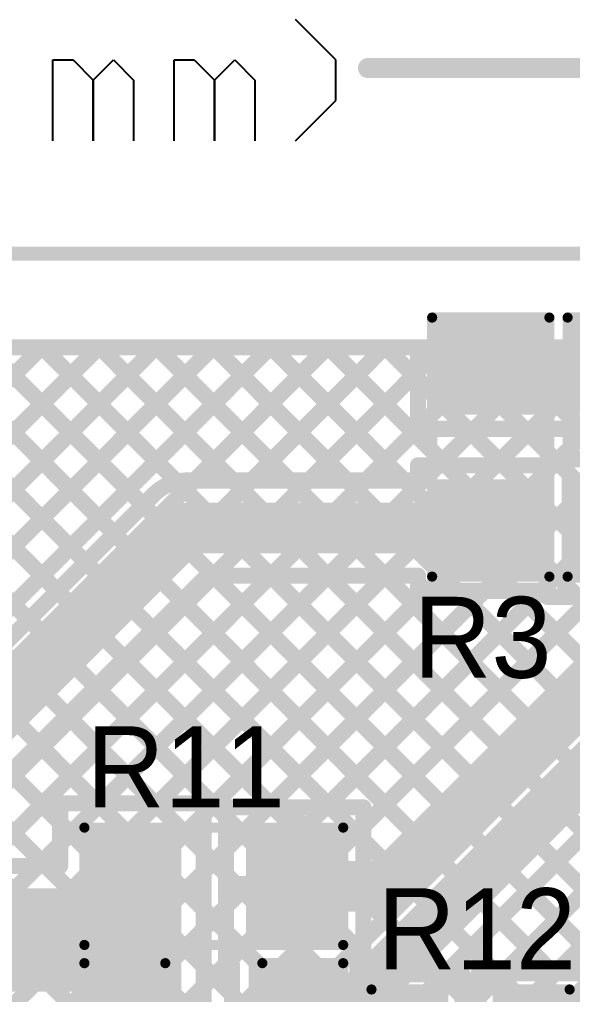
# Model space of a CAD drawing. Header units: millimetres. Extents: x 3.57 to 6.19, y 4.04 to 5.89.
# Drawn here: x 4.8679 to 5.1414, y 5.4075 to 5.8893 of the extents above; entities that cross this region are included whole.
import ezdxf

# ---------------------------------------------------------------- set-up
doc = ezdxf.new("R2010")
doc.units = ezdxf.units.MM
doc.header["$MEASUREMENT"] = 0
for name, color, linetype in [('BottomLayer', 5, 'Continuous'), ('Mechanical1', 6, 'Continuous'), ('Mechanical2', 216, 'Continuous'), ('TopLayer', 1, 'Continuous'), ('TopOverlay', 2, 'Continuous'), ('TopPaste', 8, 'Continuous'), ('TopSolder', 216, 'Continuous')]:
    doc.layers.add(name, color=color, linetype=linetype)

# ---------------------------------------------------------------- blocks, each defined once
blk = doc.blocks.new('SOP_8_11')
at = {"layer": 'TopLayer'}
for points in [[(-0.13386, 0.06122), (-0.08268, 0.06122), (-0.13386, 0.08878), (-0.08268, 0.08878)], [(0.08268, 0.06122), (0.13386, 0.06122), (0.08268, 0.08878), (0.13386, 0.08878)], [(-0.13386, 0.01122), (-0.08268, 0.01122), (-0.13386, 0.03878), (-0.08268, 0.03878)], [(0.08268, 0.01122), (0.13386, 0.01122), (0.08268, 0.03878), (0.13386, 0.03878)], [(-0.13386, -0.03878), (-0.08268, -0.03878), (-0.13386, -0.01122), (-0.08268, -0.01122)], [(0.08268, -0.03878), (0.13386, -0.03878), (0.08268, -0.01122), (0.13386, -0.01122)], [(-0.13386, -0.08878), (-0.08268, -0.08878), (-0.13386, -0.06122), (-0.08268, -0.06122)], [(0.08268, -0.08878), (0.13386, -0.08878), (0.08268, -0.06122), (0.13386, -0.06122)]]:
    blk.add_solid(points, dxfattribs=at)
at = {"layer": 'TopOverlay'}
for points, const_width in [([(-0.1219, 0.103, 1), (-0.1321, 0.103, 1)], 0.01), ([(-0.1346, 0.103, 1), (-0.1296, 0.103, 1)], 0.005), ([(-0.1244, 0.103, 1), (-0.1194, 0.103, 1)], 0.005), ([(-0.07325, 0.101, 1), (-0.07075, 0.101, 1)], 0.0025), ([(0.07575, 0.101, 1), (0.07825, 0.101, 1)], 0.0025), ([(-0.07325, -0.101, 1), (-0.07075, -0.101, 1)], 0.0025), ([(0.07575, -0.101, 1), (0.07825, -0.101, 1)], 0.0025)]:
    blk.add_lwpolyline(points, format="xyb", close=True, dxfattribs=dict(at, const_width=const_width))
at = {"layer": 'TopOverlay', "const_width": 0.005}
for points in [[(-0.072, 0.101), (0.077, 0.101)], [(-0.072, -0.101), (0.077, -0.101)]]:
    blk.add_lwpolyline(points, dxfattribs=at)
at = {"layer": 'TopPaste'}
for points in [[(-0.13386, 0.06122), (-0.08268, 0.06122), (-0.13386, 0.08878), (-0.08268, 0.08878)], [(0.08268, 0.06122), (0.13386, 0.06122), (0.08268, 0.08878), (0.13386, 0.08878)], [(-0.13386, 0.01122), (-0.08268, 0.01122), (-0.13386, 0.03878), (-0.08268, 0.03878)], [(0.08268, 0.01122), (0.13386, 0.01122), (0.08268, 0.03878), (0.13386, 0.03878)], [(-0.13386, -0.03878), (-0.08268, -0.03878), (-0.13386, -0.01122), (-0.08268, -0.01122)], [(0.08268, -0.03878), (0.13386, -0.03878), (0.08268, -0.01122), (0.13386, -0.01122)], [(-0.13386, -0.08878), (-0.08268, -0.08878), (-0.13386, -0.06122), (-0.08268, -0.06122)], [(0.08268, -0.08878), (0.13386, -0.08878), (0.08268, -0.06122), (0.13386, -0.06122)]]:
    blk.add_solid(points, dxfattribs=at)
at = {"layer": 'TopSolder'}
for points in [[(-0.13786, 0.05722), (-0.07868, 0.05722), (-0.13786, 0.09278), (-0.07868, 0.09278)], [(0.07868, 0.05722), (0.13786, 0.05722), (0.07868, 0.09278), (0.13786, 0.09278)], [(-0.13786, 0.00722), (-0.07868, 0.00722), (-0.13786, 0.04278), (-0.07868, 0.04278)], [(0.07868, 0.00722), (0.13786, 0.00722), (0.07868, 0.04278), (0.13786, 0.04278)], [(-0.13786, -0.04278), (-0.07868, -0.04278), (-0.13786, -0.00722), (-0.07868, -0.00722)], [(0.07868, -0.04278), (0.13786, -0.04278), (0.07868, -0.00722), (0.13786, -0.00722)], [(-0.13786, -0.09278), (-0.07868, -0.09278), (-0.13786, -0.05722), (-0.07868, -0.05722)], [(0.07868, -0.09278), (0.13786, -0.09278), (0.07868, -0.05722), (0.13786, -0.05722)]]:
    blk.add_solid(points, dxfattribs=at)
blk = doc.blocks.new('R__0603_16')
at = {"layer": 'TopLayer'}
for points in [[(-0.045, 0.0175), (-0.045, -0.0175), (-0.015, 0.0175), (-0.015, -0.0175)], [(0.015, 0.0175), (0.015, -0.0175), (0.045, 0.0175), (0.045, -0.0175)]]:
    blk.add_solid(points, dxfattribs=at)
at = {"layer": 'TopOverlay', "const_width": 0.005}
for points in [[(-0.049, 0.021), (-0.049, -0.021)], [(0.049, 0.021), (-0.049, 0.021)], [(0.049, 0.021), (0.049, -0.021)], [(0.049, -0.021), (-0.049, -0.021)]]:
    blk.add_lwpolyline(points, dxfattribs=at)
at = {"layer": 'TopOverlay', "const_width": 0.0025}
for points in [[(-0.05025, 0.021, 1), (-0.04775, 0.021, 1)], [(-0.05025, 0.021, 1), (-0.04775, 0.021, 1)], [(0.04775, 0.021, 1), (0.05025, 0.021, 1)], [(0.04775, 0.021, 1), (0.05025, 0.021, 1)], [(-0.05025, -0.021, 1), (-0.04775, -0.021, 1)], [(-0.05025, -0.021, 1), (-0.04775, -0.021, 1)], [(0.04775, -0.021, 1), (0.05025, -0.021, 1)], [(0.04775, -0.021, 1), (0.05025, -0.021, 1)]]:
    blk.add_lwpolyline(points, format="xyb", close=True, dxfattribs=at)
at = {"layer": 'TopPaste'}
for points in [[(-0.045, 0.0175), (-0.045, -0.0175), (-0.015, 0.0175), (-0.015, -0.0175)], [(0.015, 0.0175), (0.015, -0.0175), (0.045, 0.0175), (0.045, -0.0175)]]:
    blk.add_solid(points, dxfattribs=at)
at = {"layer": 'TopSolder'}
for points in [[(-0.049, 0.0215), (-0.049, -0.0215), (-0.011, 0.0215), (-0.011, -0.0215)], [(0.011, 0.0215), (0.011, -0.0215), (0.049, 0.0215), (0.049, -0.0215)]]:
    blk.add_solid(points, dxfattribs=at)
blk = doc.blocks.new('RES_0805_17')
at = {"layer": 'TopLayer'}
for points in [[(-0.06, -0.025), (-0.02, -0.025), (-0.06, 0.025), (-0.02, 0.025)], [(0.02, -0.025), (0.06, -0.025), (0.02, 0.025), (0.06, 0.025)]]:
    blk.add_solid(points, dxfattribs=at)
at = {"layer": 'TopOverlay', "const_width": 0.005}
for points in [[(-0.064, 0.029), (-0.064, -0.029)], [(0.064, 0.029), (-0.064, 0.029)], [(0.064, 0.029), (0.064, -0.029)], [(0.064, -0.029), (-0.064, -0.029)]]:
    blk.add_lwpolyline(points, dxfattribs=at)
at = {"layer": 'TopOverlay', "const_width": 0.0025}
for points in [[(-0.06525, 0.029, 1), (-0.06275, 0.029, 1)], [(-0.06525, 0.029, 1), (-0.06275, 0.029, 1)], [(0.06275, 0.029, 1), (0.06525, 0.029, 1)], [(0.06275, 0.029, 1), (0.06525, 0.029, 1)], [(-0.06525, -0.029, 1), (-0.06275, -0.029, 1)], [(-0.06525, -0.029, 1), (-0.06275, -0.029, 1)], [(0.06275, -0.029, 1), (0.06525, -0.029, 1)], [(0.06275, -0.029, 1), (0.06525, -0.029, 1)]]:
    blk.add_lwpolyline(points, format="xyb", close=True, dxfattribs=at)
at = {"layer": 'TopPaste'}
for points in [[(-0.06, -0.025), (-0.02, -0.025), (-0.06, 0.025), (-0.02, 0.025)], [(0.02, -0.025), (0.06, -0.025), (0.02, 0.025), (0.06, 0.025)]]:
    blk.add_solid(points, dxfattribs=at)
at = {"layer": 'TopSolder'}
for points in [[(-0.064, -0.029), (-0.016, -0.029), (-0.064, 0.029), (-0.016, 0.029)], [(0.016, -0.029), (0.064, -0.029), (0.016, 0.029), (0.064, 0.029)]]:
    blk.add_solid(points, dxfattribs=at)
blk = doc.blocks.new('RES_0805_24')
at = {"layer": 'TopLayer'}
for points in [[(-0.06, -0.025), (-0.02, -0.025), (-0.06, 0.025), (-0.02, 0.025)], [(0.02, -0.025), (0.06, -0.025), (0.02, 0.025), (0.06, 0.025)]]:
    blk.add_solid(points, dxfattribs=at)
at = {"layer": 'TopOverlay', "const_width": 0.005}
for points in [[(-0.064, -0.029), (-0.064, 0.029)], [(0.064, 0.029), (-0.064, 0.029)], [(0.064, -0.029), (0.064, 0.029)], [(0.064, -0.029), (-0.064, -0.029)]]:
    blk.add_lwpolyline(points, dxfattribs=at)
at = {"layer": 'TopOverlay', "const_width": 0.0025}
for points in [[(-0.06525, 0.029, 1), (-0.06275, 0.029, 1)], [(-0.06525, 0.029, 1), (-0.06275, 0.029, 1)], [(0.06275, 0.029, 1), (0.06525, 0.029, 1)], [(0.06275, 0.029, 1), (0.06525, 0.029, 1)], [(-0.06525, -0.029, 1), (-0.06275, -0.029, 1)], [(-0.06525, -0.029, 1), (-0.06275, -0.029, 1)], [(0.06275, -0.029, 1), (0.06525, -0.029, 1)], [(0.06275, -0.029, 1), (0.06525, -0.029, 1)]]:
    blk.add_lwpolyline(points, format="xyb", close=True, dxfattribs=at)
at = {"layer": 'TopPaste'}
for points in [[(-0.06, -0.025), (-0.02, -0.025), (-0.06, 0.025), (-0.02, 0.025)], [(0.02, -0.025), (0.06, -0.025), (0.02, 0.025), (0.06, 0.025)]]:
    blk.add_solid(points, dxfattribs=at)
at = {"layer": 'TopSolder'}
for points in [[(-0.064, -0.029), (-0.016, -0.029), (-0.064, 0.029), (-0.016, 0.029)], [(0.016, -0.029), (0.064, -0.029), (0.016, 0.029), (0.064, 0.029)]]:
    blk.add_solid(points, dxfattribs=at)
blk = doc.blocks.new('RES_0805_25')
at = {"layer": 'TopLayer'}
for points in [[(-0.06, -0.025), (-0.02, -0.025), (-0.06, 0.025), (-0.02, 0.025)], [(0.02, -0.025), (0.06, -0.025), (0.02, 0.025), (0.06, 0.025)]]:
    blk.add_solid(points, dxfattribs=at)
at = {"layer": 'TopOverlay', "const_width": 0.005}
for points in [[(-0.064, -0.029), (-0.064, 0.029)], [(0.064, 0.029), (-0.064, 0.029)], [(0.064, -0.029), (0.064, 0.029)], [(0.064, -0.029), (-0.064, -0.029)]]:
    blk.add_lwpolyline(points, dxfattribs=at)
at = {"layer": 'TopOverlay', "const_width": 0.0025}
for points in [[(-0.06525, 0.029, 1), (-0.06275, 0.029, 1)], [(-0.06525, 0.029, 1), (-0.06275, 0.029, 1)], [(0.06275, 0.029, 1), (0.06525, 0.029, 1)], [(0.06275, 0.029, 1), (0.06525, 0.029, 1)], [(-0.06525, -0.029, 1), (-0.06275, -0.029, 1)], [(-0.06525, -0.029, 1), (-0.06275, -0.029, 1)], [(0.06275, -0.029, 1), (0.06525, -0.029, 1)], [(0.06275, -0.029, 1), (0.06525, -0.029, 1)]]:
    blk.add_lwpolyline(points, format="xyb", close=True, dxfattribs=at)
at = {"layer": 'TopPaste'}
for points in [[(-0.06, -0.025), (-0.02, -0.025), (-0.06, 0.025), (-0.02, 0.025)], [(0.02, -0.025), (0.06, -0.025), (0.02, 0.025), (0.06, 0.025)]]:
    blk.add_solid(points, dxfattribs=at)
at = {"layer": 'TopSolder'}
for points in [[(-0.064, -0.029), (-0.016, -0.029), (-0.064, 0.029), (-0.016, 0.029)], [(0.016, -0.029), (0.064, -0.029), (0.016, 0.029), (0.064, 0.029)]]:
    blk.add_solid(points, dxfattribs=at)
blk = doc.blocks.new('C__0805_52')
at = {"layer": 'TopLayer'}
for points in [[(-0.06, -0.03), (-0.02, -0.03), (-0.06, 0.03), (-0.02, 0.03)], [(0.02, -0.03), (0.06, -0.03), (0.02, 0.03), (0.06, 0.03)]]:
    blk.add_solid(points, dxfattribs=at)
at = {"layer": 'TopOverlay', "const_width": 0.005}
for points in [[(-0.064, -0.034), (-0.064, 0.034)], [(-0.064, 0.034), (-0.024, 0.034)], [(0.024, 0.034), (0.064, 0.034)], [(0.064, -0.034), (0.064, 0.034)], [(-0.064, -0.034), (-0.024, -0.034)], [(0.024, -0.034), (0.064, -0.034)]]:
    blk.add_lwpolyline(points, dxfattribs=at)
at = {"layer": 'TopOverlay', "const_width": 0.0025}
for points in [[(-0.06525, 0.034, 1), (-0.06275, 0.034, 1)], [(-0.06525, 0.034, 1), (-0.06275, 0.034, 1)], [(-0.02525, 0.034, 1), (-0.02275, 0.034, 1)], [(0.02275, 0.034, 1), (0.02525, 0.034, 1)], [(0.06275, 0.034, 1), (0.06525, 0.034, 1)], [(0.06275, 0.034, 1), (0.06525, 0.034, 1)], [(-0.06525, -0.034, 1), (-0.06275, -0.034, 1)], [(-0.06525, -0.034, 1), (-0.06275, -0.034, 1)], [(-0.02525, -0.034, 1), (-0.02275, -0.034, 1)], [(0.02275, -0.034, 1), (0.02525, -0.034, 1)], [(0.06275, -0.034, 1), (0.06525, -0.034, 1)], [(0.06275, -0.034, 1), (0.06525, -0.034, 1)]]:
    blk.add_lwpolyline(points, format="xyb", close=True, dxfattribs=at)
at = {"layer": 'TopPaste'}
for points in [[(-0.06, -0.03), (-0.02, -0.03), (-0.06, 0.03), (-0.02, 0.03)], [(0.02, -0.03), (0.06, -0.03), (0.02, 0.03), (0.06, 0.03)]]:
    blk.add_solid(points, dxfattribs=at)
at = {"layer": 'TopSolder'}
for points in [[(-0.06276, -0.03276), (-0.01724, -0.03276), (-0.06276, 0.03276), (-0.01724, 0.03276)], [(0.01724, -0.03276), (0.06276, -0.03276), (0.01724, 0.03276), (0.06276, 0.03276)]]:
    blk.add_solid(points, dxfattribs=at)

msp = doc.modelspace()

# ---------------------------------------------------------------- linework, layer by layer
at = {"layer": 'BottomLayer'}
for points, const_width in [([(3.67984, 5.72728), (5.93734, 5.72728)], 0.008), ([(4.45167, 4.9325), (5.24644, 5.72728)], 0.008), ([(4.45167, 4.9325), (5.24644, 5.72728)], 0.008), ([(4.47995, 4.9325), (5.27473, 5.72728)], 0.008), ([(4.48397, 5.3325), (4.87875, 5.72728)], 0.008), ([(4.50824, 4.9325), (5.30301, 5.72728)], 0.008), ([(4.51226, 5.3325), (4.90703, 5.72728)], 0.008), ([(4.57377, 5.13946), (5.16159, 5.72728)], 0.008), ([(4.58945, 5.38141), (4.93532, 5.72728)], 0.008), ([(4.61139, 5.37507), (4.9636, 5.72728)], 0.008), ([(4.6198, 5.35519), (4.99188, 5.72728)], 0.008), ([(4.62477, 5.72728), (5.10729, 5.24476)], 0.008), ([(4.64837, 4.9595), (5.41615, 5.72728)], 0.008), ([(4.65305, 5.72728), (5.10729, 5.27304)], 0.008), ([(4.68134, 5.72728), (5.10729, 5.30132)], 0.008), ([(4.70962, 5.72728), (5.10729, 5.32961)], 0.008), ([(4.7379, 5.72728), (5.10729, 5.35789)], 0.008), ([(4.76619, 5.72728), (5.1075, 5.38596)], 0.008), ([(4.79447, 5.72728), (5.11826, 5.40349)], 0.008), ([(4.81285, 5.46338), (5.07674, 5.72728)], 0.008), ([(4.81418, 5.52128), (5.02017, 5.72728)], 0.008), ([(4.82276, 5.72728), (5.1324, 5.41763)], 0.008), ([(4.83119, 5.51002), (5.04845, 5.72728)], 0.008), ([(4.83598, 5.45823), (5.10502, 5.72728)], 0.008), ([(4.84318, 5.43715), (5.13331, 5.72728)], 0.008), ([(4.84356, 5.38096), (5.18987, 5.72728)], 0.008), ([(4.85104, 5.72728), (5.14654, 5.43178)], 0.008), ([(4.85951, 5.36863), (5.21816, 5.72728)], 0.008), ([(4.87933, 5.72728), (5.16068, 5.44592)], 0.008), ([(4.90761, 5.72728), (5.17483, 5.46006)], 0.008), ([(4.9359, 5.72728), (5.18897, 5.4742)], 0.008), ([(4.96418, 5.72728), (5.20311, 5.48834)], 0.008), ([(4.99246, 5.72728), (5.21725, 5.50249)], 0.008), ([(5.02075, 5.72728), (5.2314, 5.51663)], 0.008), ([(5.04903, 5.72728), (5.24554, 5.53077)], 0.008), ([(5.07732, 5.72728), (5.26137, 5.54323)], 0.008), ([(5.1056, 5.72728), (5.503, 5.32988)], 0.008), ([(5.13389, 5.72728), (5.503, 5.35816)], 0.008), ([(4.986, 5.356), (5.268, 5.638)], 0.025), ([(4.52813, 4.92411), (5.24219, 5.63817)], 0.008), ([(4.54227, 4.90996), (5.25094, 5.61863)], 0.008), ([(4.61969, 4.9591), (5.27334, 5.61275)], 0.008), ([(5.11419, 5.39942), (5.25238, 5.53762)], 0.008), ([(5.13079, 5.38279), (5.269, 5.521)], 0.025), ([(4.83327, 5.49049), (5.10729, 5.21647)], 0.008), ([(4.82085, 5.47462), (5.10729, 5.18819)], 0.008)]:
    msp.add_lwpolyline(points, dxfattribs=dict(at, const_width=const_width))
at = {"layer": 'BottomLayer', "const_width": 0.004}
for points in [[(4.87675, 5.72728, 1), (4.88075, 5.72728, 1)], [(4.87733, 5.72728, 1), (4.88133, 5.72728, 1)], [(4.90503, 5.72728, 1), (4.90903, 5.72728, 1)], [(4.90561, 5.72728, 1), (4.90961, 5.72728, 1)], [(4.93332, 5.72728, 1), (4.93732, 5.72728, 1)], [(4.93389, 5.72728, 1), (4.9379, 5.72728, 1)], [(4.9616, 5.72728, 1), (4.9656, 5.72728, 1)], [(4.96218, 5.72728, 1), (4.96618, 5.72728, 1)], [(4.98988, 5.72728, 1), (4.99388, 5.72728, 1)], [(4.99046, 5.72728, 1), (4.99446, 5.72728, 1)], [(5.01817, 5.72728, 1), (5.02217, 5.72728, 1)], [(5.01875, 5.72728, 1), (5.02275, 5.72728, 1)], [(5.04645, 5.72728, 1), (5.05045, 5.72728, 1)], [(5.04703, 5.72728, 1), (5.05103, 5.72728, 1)], [(5.07474, 5.72728, 1), (5.07874, 5.72728, 1)], [(5.07532, 5.72728, 1), (5.07932, 5.72728, 1)], [(5.10302, 5.72728, 1), (5.10702, 5.72728, 1)], [(5.1036, 5.72728, 1), (5.1076, 5.72728, 1)], [(5.13131, 5.72728, 1), (5.13531, 5.72728, 1)], [(5.13189, 5.72728, 1), (5.13589, 5.72728, 1)], [(5.1304, 5.41763, 1), (5.1344, 5.41763, 1)]]:
    msp.add_lwpolyline(points, format="xyb", close=True, dxfattribs=at)
at = {"layer": 'Mechanical1'}
for p, q in [((5.02432, 5.86927), (5.00433, 5.88927)), ((4.88437, 5.82929), (4.88437, 5.86927)), ((4.88437, 5.86927), (4.89436, 5.86927)), ((4.89436, 5.86927), (4.90436, 5.85928)), ((4.90436, 5.85928), (4.91436, 5.86927)), ((4.91436, 5.86927), (4.92435, 5.85928)), ((4.94435, 5.82929), (4.94435, 5.86927)), ((4.94435, 5.86927), (4.95434, 5.86927)), ((4.95434, 5.86927), (4.96434, 5.85928)), ((4.96434, 5.85928), (4.97434, 5.86927)), ((4.97434, 5.86927), (4.98433, 5.85928)), ((5.02432, 5.84928), (5.02432, 5.86927)), ((4.90436, 5.85928), (4.90436, 5.82929)), ((4.90436, 5.82929), (4.90436, 5.85928)), ((4.92435, 5.85928), (4.92435, 5.82929)), ((4.96434, 5.85928), (4.96434, 5.82929)), ((4.96434, 5.82929), (4.96434, 5.85928)), ((4.98433, 5.85928), (4.98433, 5.82929)), ((5.00433, 5.82929), (5.02432, 5.84928))]:
    msp.add_line(p, q, dxfattribs=at)
at = {"layer": 'Mechanical1', "const_width": 0.01}
msp.add_lwpolyline([(5.04032, 5.86528), (5.97619, 5.86528)], dxfattribs=at)
at = {"layer": 'Mechanical1', "const_width": 0.005}
msp.add_lwpolyline([(5.03782, 5.86528, 1), (5.04282, 5.86528, 1)], format="xyb", close=True, dxfattribs=at)
at = {"layer": 'Mechanical2', "const_width": 0.007}
msp.add_lwpolyline([(3.57462, 5.77356), (5.97619, 5.77356)], dxfattribs=at)
at = {"layer": 'TopLayer'}
for points, const_width in [([(4.22884, 5.72728), (5.065, 5.72728)], 0.008), ([(4.62247, 5.471), (4.87875, 5.72728)], 0.008), ([(4.65076, 5.471), (4.90703, 5.72728)], 0.008), ([(4.67904, 5.471), (4.93532, 5.72728)], 0.008), ([(4.70732, 5.471), (4.9636, 5.72728)], 0.008), ([(4.73561, 5.471), (4.99188, 5.72728)], 0.008), ([(4.7379, 5.72728), (4.87247, 5.59271)], 0.008), ([(4.76619, 5.72728), (4.88662, 5.60685)], 0.008), ([(4.79447, 5.72728), (4.90076, 5.62099)], 0.008), ([(4.82276, 5.72728), (4.9149, 5.63513)], 0.008), ([(4.85104, 5.72728), (4.92904, 5.64928)], 0.008), ([(4.87933, 5.72728), (4.94571, 5.6609)], 0.008), ([(4.90761, 5.72728), (4.97339, 5.6615)], 0.008), ([(4.9359, 5.72728), (5.00167, 5.6615)], 0.008), ([(4.95439, 5.6615), (5.02017, 5.72728)], 0.008), ([(4.96418, 5.72728), (5.02996, 5.6615)], 0.008), ([(4.98268, 5.6615), (5.04845, 5.72728)], 0.008), ([(4.99246, 5.72728), (5.05824, 5.6615)], 0.008), ([(5.02075, 5.72728), (5.07902, 5.669)], 0.008), ([(5.04903, 5.72728), (5.065, 5.71131)], 0.008), ([(5.065, 5.687), (5.065, 5.72728)], 0.008), ([(5.101, 5.718), (5.10459, 5.71441)], 0.025), ([(5.10459, 5.71441), (5.23568, 5.71441)], 0.025), ([(5.01096, 5.6615), (5.065, 5.71554)], 0.008), ([(5.03925, 5.6615), (5.065, 5.68725)], 0.008), ([(5.065, 5.687), (5.132, 5.687)], 0.008), ([(5.07503, 5.669), (5.09303, 5.687)], 0.008), ([(5.08931, 5.687), (5.10731, 5.669)], 0.008), ([(5.10331, 5.669), (5.12131, 5.687)], 0.008), ([(5.11759, 5.687), (5.13259, 5.672)], 0.008), ([(5.132, 5.687), (5.137, 5.687)], 0.008), ([(5.132, 5.687), (5.137, 5.687)], 0.008), ([(5.1346, 5.672), (5.1496, 5.687)], 0.008), ([(5.137, 5.687), (5.204, 5.687)], 0.008), ([(5.129, 5.672), (5.207, 5.672)], 0.008), ([(5.065, 5.669), (5.129, 5.669)], 0.008), ([(5.065, 5.6615), (5.065, 5.669)], 0.008), ([(4.951, 5.6615), (5.065, 5.6615)], 0.008), ([(4.79438, 5.51462), (4.93437, 5.6546)], 0.008), ([(5.10687, 5.418), (5.33787, 5.649)], 0.008), ([(4.811, 5.498), (4.951, 5.638)], 0.025), ([(4.951, 5.638), (5.101, 5.638)], 0.025), ([(4.82046, 5.471), (4.96396, 5.6145)], 0.008), ([(4.82762, 5.48138), (4.96073, 5.6145)], 0.008), ([(4.84875, 5.471), (4.99225, 5.6145)], 0.008), ([(4.90803, 5.502), (5.02053, 5.6145)], 0.008), ([(4.93631, 5.502), (5.04881, 5.6145)], 0.008), ([(4.96073, 5.6145), (5.065, 5.6145)], 0.008), ([(4.96382, 5.6145), (5.16032, 5.418)], 0.008), ([(4.9921, 5.6145), (5.1886, 5.418)], 0.008), ([(5.02039, 5.6145), (5.22003, 5.41486)], 0.008), ([(5.04867, 5.6145), (5.24831, 5.41486)], 0.008), ([(5.065, 5.607), (5.065, 5.6145)], 0.008), ([(5.038, 5.43398), (5.21388, 5.60986)], 0.008), ([(5.0498, 5.4175), (5.24216, 5.60986)], 0.008), ([(5.07809, 5.4175), (5.27334, 5.61275)], 0.008), ([(4.959, 5.4964), (5.0696, 5.607)], 0.008), ([(4.99088, 5.5), (5.09788, 5.607)], 0.008), ([(5.01917, 5.5), (5.12617, 5.607)], 0.008), ([(5.01917, 5.5), (5.12617, 5.607)], 0.008), ([(5.038, 5.49055), (5.15145, 5.604)], 0.008), ([(5.038, 5.46226), (5.17974, 5.604)], 0.008), ([(5.065, 5.607), (5.129, 5.607)], 0.008), ([(5.08446, 5.607), (5.24713, 5.44432)], 0.008), ([(5.11274, 5.607), (5.24713, 5.47261)], 0.008), ([(5.129, 5.604), (5.207, 5.604)], 0.008), ([(5.14402, 5.604), (5.26902, 5.47901)], 0.008), ([(4.94813, 5.6019), (5.13203, 5.418)], 0.008), ([(4.93399, 5.58776), (5.02175, 5.5)], 0.008), ([(5.05, 5.461), (5.168, 5.579)], 0.025), ([(4.91985, 5.57362), (4.99347, 5.5)], 0.008), ([(4.90571, 5.55947), (4.97, 5.49518)], 0.008), ([(4.89157, 5.54533), (4.9349, 5.502)], 0.008), ([(5.13516, 5.418), (5.24885, 5.53169)], 0.008), ([(4.87742, 5.53119), (4.90661, 5.502)], 0.008), ([(4.86328, 5.51705), (4.888, 5.49233)], 0.008), ([(4.84914, 5.5029), (4.88104, 5.471)], 0.008), ([(4.888, 5.502), (4.959, 5.502)], 0.008), ([(4.888, 5.471), (4.888, 5.502)], 0.008), ([(4.959, 5.342), (4.959, 5.502)], 0.008), ([(4.97, 5.5), (5.038, 5.5)], 0.008), ([(4.97, 5.422), (4.97, 5.5)], 0.008), ([(5.038, 5.422), (5.038, 5.5)], 0.008), ([(5.004, 5.461), (5.004, 5.496)], 0.01), ([(5.038, 5.48375), (5.10375, 5.418)], 0.008), ([(4.87703, 5.471), (4.888, 5.48197)], 0.008), ([(4.959, 5.46812), (4.97, 5.47912)], 0.008), ([(4.959, 5.4779), (4.97, 5.4669)], 0.008), ([(4.375, 5.471), (4.888, 5.471)], 0.008), ([(4.904, 5.441), (4.924, 5.461)], 0.025), ([(5.004, 5.461), (5.05, 5.461)], 0.025), ([(4.974, 5.461), (5.004, 5.461)], 0.01), ([(5.004, 5.461), (5.034, 5.461)], 0.01), ([(5.038, 5.45547), (5.07597, 5.4175)], 0.008), ([(4.82, 5.441), (4.904, 5.441)], 0.025), ([(4.959, 5.43983), (4.97, 5.45083)], 0.008), ([(4.959, 5.43983), (4.97, 5.45083)], 0.008), ([(4.959, 5.44961), (4.97, 5.43861)], 0.008), ([(5.038, 5.42718), (5.04768, 5.4175)], 0.008), ([(4.959, 5.41155), (4.97, 5.42255)], 0.008), ([(4.959, 5.42133), (4.973, 5.40733)], 0.008), ([(4.973, 5.359), (4.973, 5.422)], 0.008), ([(5.035, 5.4175), (5.035, 5.422)], 0.008), ([(5.035, 5.4175), (5.087, 5.4175)], 0.008), ([(5.035, 5.4125), (5.035, 5.4175)], 0.008), ([(5.035, 5.4125), (5.035, 5.4175)], 0.008), ([(5.087, 5.3605), (5.087, 5.4175)], 0.008), ([(5.095, 5.418), (5.199, 5.418)], 0.008), ([(5.095, 5.3685), (5.095, 5.4175)], 0.008), ([(5.095, 5.3685), (5.095, 5.4175)], 0.008), ([(5.087, 5.40647), (5.095, 5.39847)], 0.008), ([(5.087, 5.39813), (5.095, 5.40613)], 0.008)]:
    msp.add_lwpolyline(points, dxfattribs=dict(at, const_width=const_width))
for points, const_width in [([(4.87675, 5.72728, 1), (4.88075, 5.72728, 1)], 0.004), ([(4.87733, 5.72728, 1), (4.88133, 5.72728, 1)], 0.004), ([(4.90503, 5.72728, 1), (4.90903, 5.72728, 1)], 0.004), ([(4.90561, 5.72728, 1), (4.90961, 5.72728, 1)], 0.004), ([(4.93332, 5.72728, 1), (4.93732, 5.72728, 1)], 0.004), ([(4.93389, 5.72728, 1), (4.9379, 5.72728, 1)], 0.004), ([(4.9616, 5.72728, 1), (4.9656, 5.72728, 1)], 0.004), ([(4.96218, 5.72728, 1), (4.96618, 5.72728, 1)], 0.004), ([(4.98988, 5.72728, 1), (4.99388, 5.72728, 1)], 0.004), ([(4.99046, 5.72728, 1), (4.99446, 5.72728, 1)], 0.004), ([(5.01817, 5.72728, 1), (5.02217, 5.72728, 1)], 0.004), ([(5.01875, 5.72728, 1), (5.02275, 5.72728, 1)], 0.004), ([(5.04645, 5.72728, 1), (5.05045, 5.72728, 1)], 0.004), ([(5.04703, 5.72728, 1), (5.05103, 5.72728, 1)], 0.004), ([(5.063, 5.72728, 1), (5.067, 5.72728, 1)], 0.004), ([(5.063, 5.72728, 1), (5.067, 5.72728, 1)], 0.004), ([(5.09475, 5.718, 1), (5.10725, 5.718, 1)], 0.0125), ([(5.09834, 5.71441, 1), (5.11084, 5.71441, 1)], 0.0125), ([(5.09834, 5.71441, 1), (5.11084, 5.71441, 1)], 0.0125), ([(5.063, 5.71554, 1), (5.067, 5.71554, 1)], 0.004), ([(5.063, 5.71131, 1), (5.067, 5.71131, 1)], 0.004), ([(5.063, 5.68725, 1), (5.067, 5.68725, 1)], 0.004), ([(5.063, 5.687, 1), (5.067, 5.687, 1)], 0.004), ([(5.063, 5.687, 1), (5.067, 5.687, 1)], 0.004), ([(5.08731, 5.687, 1), (5.09131, 5.687, 1)], 0.004), ([(5.09103, 5.687, 1), (5.09503, 5.687, 1)], 0.004), ([(5.11559, 5.687, 1), (5.11959, 5.687, 1)], 0.004), ([(5.11931, 5.687, 1), (5.12331, 5.687, 1)], 0.004), ([(5.13, 5.687, 1), (5.134, 5.687, 1)], 0.004), ([(5.13, 5.687, 1), (5.134, 5.687, 1)], 0.004), ([(5.13, 5.687, 1), (5.134, 5.687, 1)], 0.004), ([(5.135, 5.687, 1), (5.139, 5.687, 1)], 0.004), ([(5.135, 5.687, 1), (5.139, 5.687, 1)], 0.004), ([(5.135, 5.687, 1), (5.139, 5.687, 1)], 0.004), ([(5.127, 5.672, 1), (5.131, 5.672, 1)], 0.004), ([(5.13059, 5.672, 1), (5.13459, 5.672, 1)], 0.004), ([(5.1326, 5.672, 1), (5.1366, 5.672, 1)], 0.004), ([(5.063, 5.669, 1), (5.067, 5.669, 1)], 0.004), ([(5.063, 5.669, 1), (5.067, 5.669, 1)], 0.004), ([(5.07303, 5.669, 1), (5.07703, 5.669, 1)], 0.004), ([(5.07702, 5.669, 1), (5.08102, 5.669, 1)], 0.004), ([(5.10131, 5.669, 1), (5.10531, 5.669, 1)], 0.004), ([(5.10531, 5.669, 1), (5.10931, 5.669, 1)], 0.004), ([(5.127, 5.669, 1), (5.131, 5.669, 1)], 0.004), ([(4.949, 5.6615, 1), (4.953, 5.6615, 1)], 0.004), ([(4.949, 5.6615, 1), (4.953, 5.6615, 1)], 0.004), ([(4.949, 5.6615, 1), (4.953, 5.6615, 1)], 0.004), ([(4.95239, 5.6615, 1), (4.95639, 5.6615, 1)], 0.004), ([(4.97139, 5.6615, 1), (4.97539, 5.6615, 1)], 0.004), ([(4.98068, 5.6615, 1), (4.98468, 5.6615, 1)], 0.004), ([(4.99967, 5.6615, 1), (5.00367, 5.6615, 1)], 0.004), ([(5.00896, 5.6615, 1), (5.01296, 5.6615, 1)], 0.004), ([(5.02796, 5.6615, 1), (5.03196, 5.6615, 1)], 0.004), ([(5.03725, 5.6615, 1), (5.04125, 5.6615, 1)], 0.004), ([(5.05624, 5.6615, 1), (5.06024, 5.6615, 1)], 0.004), ([(5.063, 5.6615, 1), (5.067, 5.6615, 1)], 0.004), ([(5.063, 5.6615, 1), (5.067, 5.6615, 1)], 0.004), ([(4.94371, 5.6609, 1), (4.94771, 5.6609, 1)], 0.004), ([(4.93237, 5.6546, 1), (4.93637, 5.6546, 1)], 0.004), ([(4.93237, 5.6546, 1), (4.93637, 5.6546, 1)], 0.004), ([(4.93238, 5.65462, 1), (4.93638, 5.65462, 1)], 0.004), ([(4.92704, 5.64928, 1), (4.93104, 5.64928, 1)], 0.004), ([(4.94475, 5.638, 1), (4.95725, 5.638, 1)], 0.0125), ([(4.94475, 5.638, 1), (4.95725, 5.638, 1)], 0.0125), ([(5.09475, 5.638, 1), (5.10725, 5.638, 1)], 0.0125), ([(4.9129, 5.63513, 1), (4.9169, 5.63513, 1)], 0.004), ([(4.89876, 5.62099, 1), (4.90276, 5.62099, 1)], 0.004), ([(4.95873, 5.6145, 1), (4.96273, 5.6145, 1)], 0.004), ([(4.95873, 5.6145, 1), (4.96273, 5.6145, 1)], 0.004), ([(4.96182, 5.6145, 1), (4.96582, 5.6145, 1)], 0.004), ([(4.96196, 5.6145, 1), (4.96596, 5.6145, 1)], 0.004), ([(4.9901, 5.6145, 1), (4.9941, 5.6145, 1)], 0.004), ([(4.99025, 5.6145, 1), (4.99425, 5.6145, 1)], 0.004), ([(5.01839, 5.6145, 1), (5.02239, 5.6145, 1)], 0.004), ([(5.01853, 5.6145, 1), (5.02253, 5.6145, 1)], 0.004), ([(5.04667, 5.6145, 1), (5.05067, 5.6145, 1)], 0.004), ([(5.04681, 5.6145, 1), (5.05081, 5.6145, 1)], 0.004), ([(5.063, 5.6145, 1), (5.067, 5.6145, 1)], 0.004), ([(5.063, 5.6145, 1), (5.067, 5.6145, 1)], 0.004), ([(4.88462, 5.60685, 1), (4.88862, 5.60685, 1)], 0.004), ([(5.063, 5.607, 1), (5.067, 5.607, 1)], 0.004), ([(5.063, 5.607, 1), (5.067, 5.607, 1)], 0.004), ([(5.0676, 5.607, 1), (5.0716, 5.607, 1)], 0.004), ([(5.08246, 5.607, 1), (5.08646, 5.607, 1)], 0.004), ([(5.09588, 5.607, 1), (5.09988, 5.607, 1)], 0.004), ([(5.11074, 5.607, 1), (5.11474, 5.607, 1)], 0.004), ([(5.12417, 5.607, 1), (5.12817, 5.607, 1)], 0.004), ([(5.12417, 5.607, 1), (5.12817, 5.607, 1)], 0.004), ([(5.127, 5.607, 1), (5.131, 5.607, 1)], 0.004), ([(5.127, 5.604, 1), (5.131, 5.604, 1)], 0.004), ([(5.14202, 5.604, 1), (5.14602, 5.604, 1)], 0.004), ([(4.94613, 5.6019, 1), (4.95013, 5.6019, 1)], 0.004), ([(4.87047, 5.59271, 1), (4.87447, 5.59271, 1)], 0.004), ([(4.93199, 5.58776, 1), (4.93599, 5.58776, 1)], 0.004), ([(4.91785, 5.57362, 1), (4.92185, 5.57362, 1)], 0.004), ([(4.90371, 5.55947, 1), (4.90771, 5.55947, 1)], 0.004), ([(4.88957, 5.54533, 1), (4.89357, 5.54533, 1)], 0.004), ([(4.87542, 5.53119, 1), (4.87942, 5.53119, 1)], 0.004), ([(4.886, 5.502, 1), (4.89, 5.502, 1)], 0.004), ([(4.886, 5.502, 1), (4.89, 5.502, 1)], 0.004), ([(4.90461, 5.502, 1), (4.90861, 5.502, 1)], 0.004), ([(4.90603, 5.502, 1), (4.91003, 5.502, 1)], 0.004), ([(4.9329, 5.502, 1), (4.9369, 5.502, 1)], 0.004), ([(4.93431, 5.502, 1), (4.93831, 5.502, 1)], 0.004), ([(4.957, 5.502, 1), (4.961, 5.502, 1)], 0.004), ([(4.957, 5.502, 1), (4.961, 5.502, 1)], 0.004), ([(4.968, 5.5, 1), (4.972, 5.5, 1)], 0.004), ([(4.968, 5.5, 1), (4.972, 5.5, 1)], 0.004), ([(4.98888, 5.5, 1), (4.99288, 5.5, 1)], 0.004), ([(4.99147, 5.5, 1), (4.99547, 5.5, 1)], 0.004), ([(5.01717, 5.5, 1), (5.02117, 5.5, 1)], 0.004), ([(5.01717, 5.5, 1), (5.02117, 5.5, 1)], 0.004), ([(5.01975, 5.5, 1), (5.02375, 5.5, 1)], 0.004), ([(5.036, 5.5, 1), (5.04, 5.5, 1)], 0.004), ([(5.036, 5.5, 1), (5.04, 5.5, 1)], 0.004), ([(4.957, 5.4964, 1), (4.961, 5.4964, 1)], 0.004), ([(4.968, 5.49518, 1), (4.972, 5.49518, 1)], 0.004), ([(5.0015, 5.496, 1), (5.0065, 5.496, 1)], 0.005), ([(4.886, 5.49233, 1), (4.89, 5.49233, 1)], 0.004), ([(5.036, 5.49055, 1), (5.04, 5.49055, 1)], 0.004), ([(5.036, 5.48375, 1), (5.04, 5.48375, 1)], 0.004), ([(4.886, 5.48197, 1), (4.89, 5.48197, 1)], 0.004), ([(4.968, 5.47912, 1), (4.972, 5.47912, 1)], 0.004), ([(4.957, 5.4779, 1), (4.961, 5.4779, 1)], 0.004), ([(4.87503, 5.471, 1), (4.87903, 5.471, 1)], 0.004), ([(4.87904, 5.471, 1), (4.88304, 5.471, 1)], 0.004), ([(4.886, 5.471, 1), (4.89, 5.471, 1)], 0.004), ([(4.886, 5.471, 1), (4.89, 5.471, 1)], 0.004), ([(4.91775, 5.461, 1), (4.93025, 5.461, 1)], 0.0125), ([(4.99775, 5.461, 1), (5.01025, 5.461, 1)], 0.0125), ([(5.04375, 5.461, 1), (5.05625, 5.461, 1)], 0.0125), ([(5.04375, 5.461, 1), (5.05625, 5.461, 1)], 0.0125), ([(4.957, 5.46812, 1), (4.961, 5.46812, 1)], 0.004), ([(4.968, 5.4669, 1), (4.972, 5.4669, 1)], 0.004), ([(4.9715, 5.461, 1), (4.9765, 5.461, 1)], 0.005), ([(5.0015, 5.461, 1), (5.0065, 5.461, 1)], 0.005), ([(5.0015, 5.461, 1), (5.0065, 5.461, 1)], 0.005), ([(5.0015, 5.461, 1), (5.0065, 5.461, 1)], 0.005), ([(5.0315, 5.461, 1), (5.0365, 5.461, 1)], 0.005), ([(5.036, 5.46226, 1), (5.04, 5.46226, 1)], 0.004), ([(5.036, 5.45547, 1), (5.04, 5.45547, 1)], 0.004), ([(4.89775, 5.441, 1), (4.91025, 5.441, 1)], 0.0125), ([(4.89775, 5.441, 1), (4.91025, 5.441, 1)], 0.0125), ([(4.957, 5.44961, 1), (4.961, 5.44961, 1)], 0.004), ([(4.968, 5.45083, 1), (4.972, 5.45083, 1)], 0.004), ([(4.968, 5.45083, 1), (4.972, 5.45083, 1)], 0.004), ([(4.957, 5.43983, 1), (4.961, 5.43983, 1)], 0.004), ([(4.957, 5.43983, 1), (4.961, 5.43983, 1)], 0.004), ([(4.968, 5.43861, 1), (4.972, 5.43861, 1)], 0.004), ([(5.036, 5.43398, 1), (5.04, 5.43398, 1)], 0.004), ([(5.036, 5.42718, 1), (5.04, 5.42718, 1)], 0.004), ([(4.957, 5.42133, 1), (4.961, 5.42133, 1)], 0.004), ([(4.968, 5.42255, 1), (4.972, 5.42255, 1)], 0.004), ([(4.968, 5.422, 1), (4.972, 5.422, 1)], 0.004), ([(4.971, 5.422, 1), (4.975, 5.422, 1)], 0.004), ([(5.033, 5.422, 1), (5.037, 5.422, 1)], 0.004), ([(5.036, 5.422, 1), (5.04, 5.422, 1)], 0.004), ([(5.033, 5.4175, 1), (5.037, 5.4175, 1)], 0.004), ([(5.033, 5.4175, 1), (5.037, 5.4175, 1)], 0.004), ([(5.033, 5.4175, 1), (5.037, 5.4175, 1)], 0.004), ([(5.033, 5.4175, 1), (5.037, 5.4175, 1)], 0.004), ([(5.04568, 5.4175, 1), (5.04968, 5.4175, 1)], 0.004), ([(5.0478, 5.4175, 1), (5.0518, 5.4175, 1)], 0.004), ([(5.07397, 5.4175, 1), (5.07797, 5.4175, 1)], 0.004), ([(5.07609, 5.4175, 1), (5.08009, 5.4175, 1)], 0.004), ([(5.085, 5.4175, 1), (5.089, 5.4175, 1)], 0.004), ([(5.085, 5.4175, 1), (5.089, 5.4175, 1)], 0.004), ([(5.093, 5.418, 1), (5.097, 5.418, 1)], 0.004), ([(5.093, 5.4175, 1), (5.097, 5.4175, 1)], 0.004), ([(5.093, 5.4175, 1), (5.097, 5.4175, 1)], 0.004), ([(5.10175, 5.418, 1), (5.10575, 5.418, 1)], 0.004), ([(5.10487, 5.418, 1), (5.10887, 5.418, 1)], 0.004), ([(5.13003, 5.418, 1), (5.13403, 5.418, 1)], 0.004), ([(5.13316, 5.418, 1), (5.13716, 5.418, 1)], 0.004), ([(4.957, 5.41155, 1), (4.961, 5.41155, 1)], 0.004), ([(5.033, 5.4125, 1), (5.037, 5.4125, 1)], 0.004), ([(5.033, 5.4125, 1), (5.037, 5.4125, 1)], 0.004), ([(4.971, 5.40733, 1), (4.975, 5.40733, 1)], 0.004), ([(5.085, 5.40647, 1), (5.089, 5.40647, 1)], 0.004), ([(5.093, 5.40613, 1), (5.097, 5.40613, 1)], 0.004)]:
    msp.add_lwpolyline(points, format="xyb", close=True, dxfattribs=dict(at, const_width=const_width))
at = {"layer": 'TopLayer', "const_width": 0.008}
for points in [[(4.93437, 5.6546, -0.199188), (4.951, 5.6615)], [(4.93438, 5.65462, -0.198912), (4.951, 5.6615)]]:
    msp.add_lwpolyline(points, format="xyb", dxfattribs=at)
at = {"layer": 'TopLayer'}
for points in [[(5.136, 5.664), (5.136, 5.611), (5.285, 5.664), (5.285, 5.611)], [(4.899, 5.491), (4.899, 5.353), (4.948, 5.491), (4.948, 5.353)], [(4.386, 5.409), (4.947, 5.409), (4.386, 5.46), (4.947, 5.46)]]:
    msp.add_solid(points, dxfattribs=at)

# ---------------------------------------------------------------- block references
for name, p, rotation in [('RES_0805_25', (5.101, 5.678), 270), ('RES_0805_24', (5.168, 5.678), 270), ('RES_0805_17', (4.964, 5.461), 180), ('C__0805_52', (4.964, 5.389), 360), ('R__0603_16', (5.091, 5.389), 180), ('SOP_8_11', (5.249, 5.27), 90)]:
    msp.add_blockref(name, p, dxfattribs=dict(rotation=rotation))

# ---------------------------------------------------------------- texts
at = {"layer": 'TopOverlay'}
for s, p in [('R3', (5.06268, 5.56401)), ('R11', (4.901, 5.5)), ('R12', (5.04502, 5.42001))]:
    msp.add_text(s, height=0.04, dxfattribs=at).set_placement(p)

doc.saveas('drawing.dxf')
